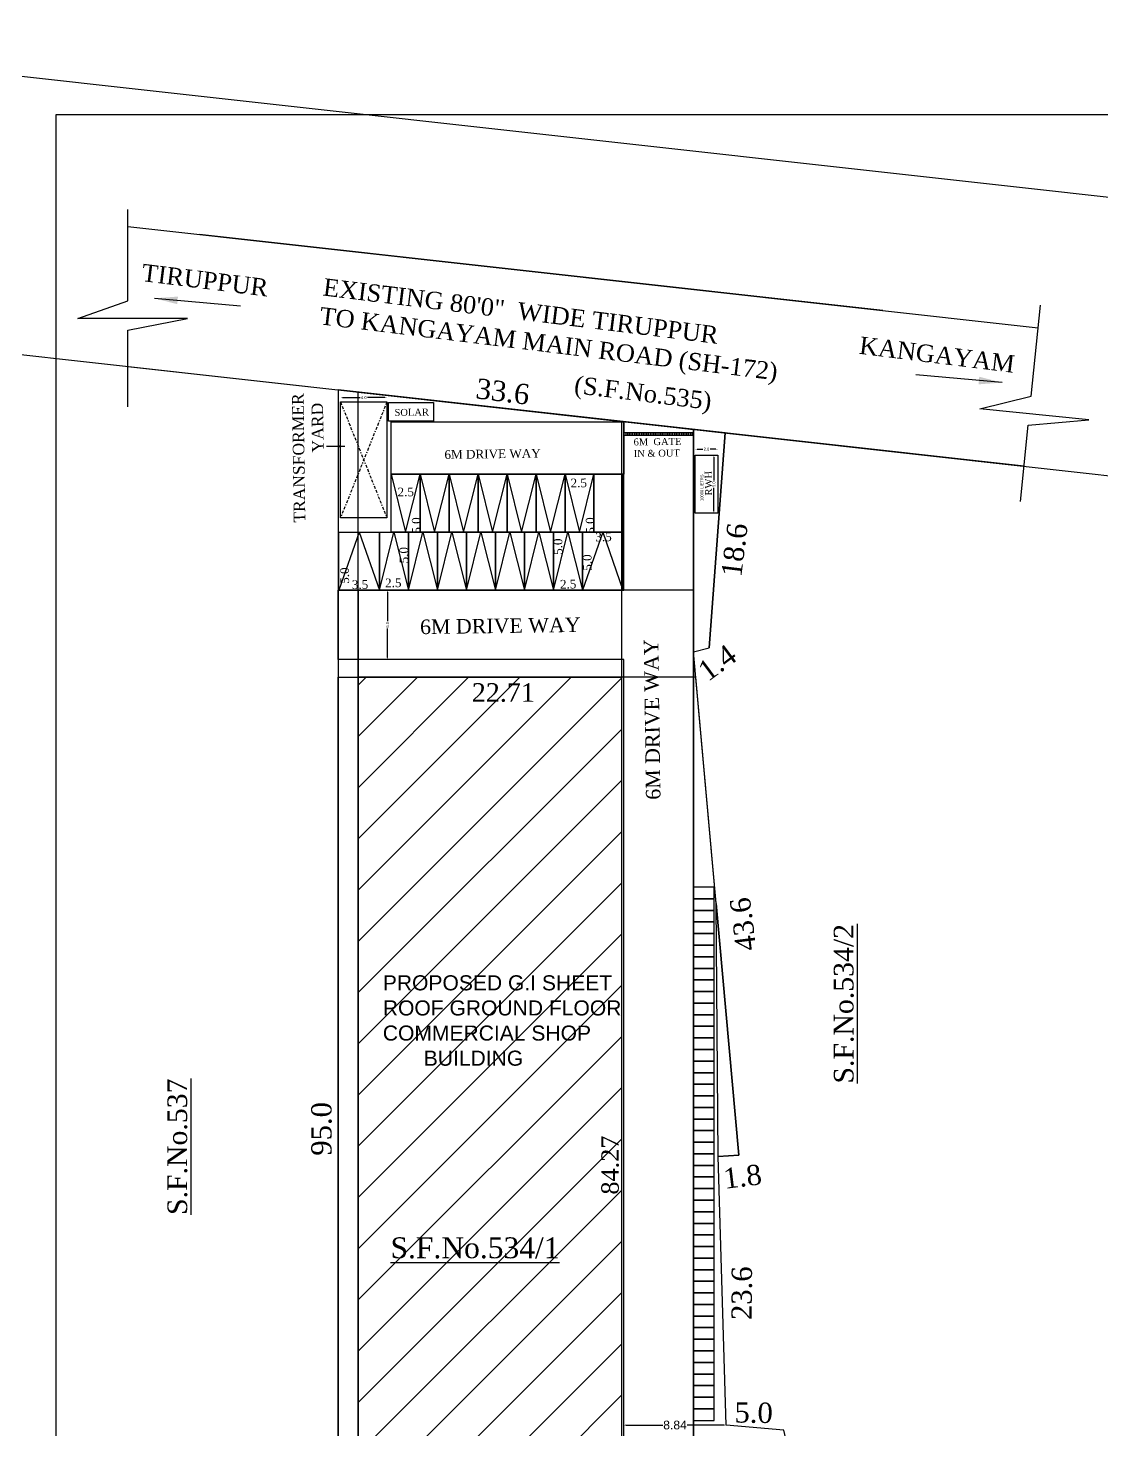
# Model space of a CAD drawing. Header units: metres. Extents: x 29685 to 29940, y 15099 to 15300.
# Drawn here: x 29783.3 to 29875.9, y 15179.5 to 15300.5 of the extents above; entities that cross this region are included whole.
import ezdxf

# ---------------------------------------------------------------- set-up
doc = ezdxf.new("R2010")
doc.units = ezdxf.units.M
doc.header["$MEASUREMENT"] = 0
doc.linetypes.add('BORDER2', pattern=[0.875, 0.25, -0.125, 0.25, -0.125, 0, -0.125])
for name, color, linetype in [('AS_AT_SITE', 6, 'Continuous'), ('BLK_1_COVERED_AREA', 140, 'Continuous'), ('BLK_1_INTERNAL_VEHICULAR_ACCESS', 161, 'Continuous'), ('BLK_1_LVL_0_BLDG_FOOT_PRINT', 1, 'Continuous'), ('BLK_1_LVL_0_FRONT_SETBACK', 2, 'Continuous'), ('BLK_1_LVL_0_SIDE_SETBACK1', 171, 'Continuous'), ('BLK_1_LVL_0_SIDE_SETBACK2', 102, 'Continuous'), ('BLK_1_PLANTATION_GREENSTRIP', 81, 'Continuous'), ('DA_PARKING', 1, 'Continuous'), ('FMB_OR_PLR', 70, 'Continuous'), ('PARKING_SLOT', 30, 'Continuous'), ('PLOT_BOUNDARY', 70, 'Continuous'), ('ROAD_WIDTH', 1, 'Continuous'), ('RWH', 130, 'Continuous'), ('SOLAR_PANEL', 3, 'Continuous'), ('TRANSFORMER_YARD', 7, 'Continuous'), ('TWO_WHEELER_PARKING', 2, 'Continuous')]:
    doc.layers.add(name, color=color, linetype=linetype)
doc.layers.add('SUPER_IMPOSED', color=5, linetype='Continuous', lineweight=20)
doc.styles.add('i', font='romantic.ttf')
doc.styles.add('KJS', font='times.ttf', dxfattribs={"height": 0.25})
doc.styles.get("Standard").update_dxf_attribs({"font": 'arial.ttf', "height": 0.25})
doc.dimstyles.new('Copy of BOU', dxfattribs={"dimscale": 0.096, "dimtxt": 0.25, "dimasz": 5, "dimexe": 3.175, "dimexo": 3.175, "dimgap": 2.54, "dimtad": 0, "dimzin": 4, "dimdsep": 46, "dimtxsty": 'KJS', "dimcen": 3, "dimdle": 12.7, "dimse1": 1, "dimse2": 1, "dimsd1": 1, "dimsd2": 1, "dimazin": 0, "dimtfac": 0.75, "dimtmove": 2, "dimatfit": 3, "dimfxl": 0, "dimfrac": 1, "dimtolj": 1, "dimtzin": 0, "dimarcsym": 0})
doc.dimstyles.get("Standard").update_dxf_attribs({"dimtxt": 0.7, "dimasz": 0.18, "dimexe": 0.18, "dimexo": 0.0625, "dimgap": 0.09, "dimtad": 0, "dimdec": 1, "dimzin": 0, "dimdsep": 46, "dimtxsty": 'Standard', "dimcen": 0.09, "dimse1": 1, "dimse2": 1, "dimadec": 0, "dimazin": 0, "dimtfac": 1, "dimtdec": 1, "dimtofl": 0, "dimtmove": 0, "dimatfit": 3, "dimfxl": 0, "dimtolj": 1, "dimtzin": 0, "dimarcsym": 0})

# ---------------------------------------------------------------- blocks, each defined once
blk = doc.blocks.new('*D14')
at = {"color": 0, "lineweight": -2}
for p, q in [((29814.32, 15251.78), (29814.32, 15249.28)), ((29814.32, 15246.14), (29814.32, 15248.65))]:
    blk.add_line(p, q, dxfattribs=at)
at = {"color": 0}
for points in [[(29814.29, 15251.78), (29814.35, 15251.78), (29814.32, 15251.96)], [(29814.29, 15246.14), (29814.35, 15246.14), (29814.32, 15245.96)]]:
    blk.add_solid(points, dxfattribs=at)
at = {"layer": 'Defpoints', "color": 0}
for p in [(29811.71, 15251.96), (29814.32, 15251.96), (29811.71, 15245.96)]:
    blk.add_point(p, dxfattribs=at)
at = {"color": 0, "insert": (29814.32, 15248.96), "char_height": 0.25, "attachment_point": 5, "rotation": 90}
blk.add_mtext('\\A1;6.0', dxfattribs=at)
blk = doc.blocks.new('*D23')
at = {"color": 0, "lineweight": -2}
for p, q in [((29841.02, 15264.12), (29841.5, 15264.12)), ((29842.62, 15264.12), (29842.14, 15264.12))]:
    blk.add_line(p, q, dxfattribs=at)
at = {"color": 0}
for points in [[(29841.02, 15264.15), (29841.02, 15264.09), (29840.84, 15264.12)], [(29842.62, 15264.15), (29842.62, 15264.09), (29842.8, 15264.12)]]:
    blk.add_solid(points, dxfattribs=at)
at = {"layer": 'Defpoints', "color": 0}
for p in [(29840.84, 15263.61), (29842.8, 15264.12), (29842.8, 15263.61)]:
    blk.add_point(p, dxfattribs=at)
at = {"color": 0, "insert": (29841.82, 15264.12), "char_height": 0.25, "attachment_point": 5}
blk.add_mtext('\\A1;2.0', dxfattribs=at)
blk = doc.blocks.new('*D24')
at = {"layer": 'Defpoints', "color": 0}
for p in [(29842.46, 15263.61), (29842.8, 15263.61), (29842.8, 15258.58)]:
    blk.add_point(p, dxfattribs=at)
at = {"layer": 'RWH', "color": 0, "lineweight": -2}
for p, q in [((29842.46, 15263.43), (29842.46, 15261.42)), ((29842.46, 15258.76), (29842.46, 15260.78))]:
    blk.add_line(p, q, dxfattribs=at)
at = {"layer": 'RWH', "color": 0}
for points in [[(29842.43, 15263.43), (29842.49, 15263.43), (29842.46, 15263.61)], [(29842.43, 15258.76), (29842.49, 15258.76), (29842.46, 15258.58)]]:
    blk.add_solid(points, dxfattribs=at)
at = {"layer": 'RWH', "color": 0, "insert": (29842.46, 15261.1), "char_height": 0.25, "attachment_point": 5, "rotation": 90}
blk.add_mtext('\\A1;5.0', dxfattribs=at)
blk = doc.blocks.new('*D15')
at = {"color": 0, "lineweight": -2}
for p, q in [((29834.87, 15179.92), (29838.05, 15179.92)), ((29843.34, 15179.92), (29840.17, 15179.92))]:
    blk.add_line(p, q, dxfattribs=at)
at = {"color": 0}
for points in [[(29834.87, 15179.95), (29834.87, 15179.89), (29834.69, 15179.92)], [(29843.34, 15179.95), (29843.34, 15179.89), (29843.52, 15179.92)]]:
    blk.add_solid(points, dxfattribs=at)
at = {"layer": 'Defpoints', "color": 0}
for p in [(29834.69, 15179.92), (29834.69, 15179.91), (29843.52, 15179.91)]:
    blk.add_point(p, dxfattribs=at)
at = {"color": 0, "insert": (29839.11, 15179.92), "char_height": 0.25, "attachment_point": 5}
blk.add_mtext('\\A1;{\\H3x;8.84}', dxfattribs=at)
blk = doc.blocks.new('*D13')
at = {"layer": 'Defpoints', "color": 0}
for p in [(29833.52, 15244.48), (29834, 15244.48), (29834, 15160.21)]:
    blk.add_point(p, dxfattribs=at)
at = {"color": 0, "insert": (29833.52, 15202.35), "char_height": 0.25, "attachment_point": 5, "rotation": 90, "style": 'KJS'}
blk.add_mtext('\\A1;{\\H6x;84.27}', dxfattribs=at)
blk = doc.blocks.new('*D30')
at = {"layer": 'Defpoints', "color": 0}
for p in [(29811.78, 15244.44), (29834.49, 15244.44), (29834.49, 15244.12)]:
    blk.add_point(p, dxfattribs=at)
at = {"color": 0, "insert": (29824.3, 15243.11), "char_height": 0.25, "attachment_point": 5, "style": 'KJS'}
blk.add_mtext('\\A1;{\\H6.4x;22.71}', dxfattribs=at)
blk = doc.blocks.new('*D49')
at = {"layer": 'Defpoints', "color": 0}
for p in [(29840.84, 15263.61), (29842.8, 15264.12), (29842.8, 15263.61)]:
    blk.add_point(p, dxfattribs=at)
at = {"layer": 'RWH', "color": 0, "lineweight": -2}
for p, q in [((29841.02, 15264.12), (29841.5, 15264.12)), ((29842.62, 15264.12), (29842.14, 15264.12))]:
    blk.add_line(p, q, dxfattribs=at)
at = {"layer": 'RWH', "color": 0}
for points in [[(29841.02, 15264.15), (29841.02, 15264.09), (29840.84, 15264.12)], [(29842.62, 15264.15), (29842.62, 15264.09), (29842.8, 15264.12)]]:
    blk.add_solid(points, dxfattribs=at)
at = {"layer": 'RWH', "color": 0, "insert": (29841.82, 15264.12), "char_height": 0.25, "attachment_point": 5}
blk.add_mtext('\\A1;2.0', dxfattribs=at)
blk = doc.blocks.new('*D50')
at = {"layer": 'Defpoints', "color": 0}
for p in [(29810.26, 15268.19), (29814.26, 15268.57), (29814.26, 15268.19)]:
    blk.add_point(p, dxfattribs=at)
at = {"layer": 'TRANSFORMER_YARD', "color": 0, "lineweight": -2}
for p, q in [((29810.44, 15268.57), (29811.94, 15268.57)), ((29814.08, 15268.57), (29812.58, 15268.57))]:
    blk.add_line(p, q, dxfattribs=at)
at = {"layer": 'TRANSFORMER_YARD', "color": 0}
for points in [[(29810.44, 15268.6), (29810.44, 15268.54), (29810.26, 15268.57)], [(29814.08, 15268.6), (29814.08, 15268.54), (29814.26, 15268.57)]]:
    blk.add_solid(points, dxfattribs=at)
at = {"layer": 'TRANSFORMER_YARD', "color": 0, "insert": (29812.26, 15268.57), "char_height": 0.25, "attachment_point": 5}
blk.add_mtext('\\A1;4.0', dxfattribs=at)

msp = doc.modelspace()

# ---------------------------------------------------------------- hatches: boundary and pattern name
h = msp.add_hatch()
h.set_pattern_fill('ANSI31', color=256, scale=25)
h.set_pattern_definition([(45, (-705.1334, 389.255), (-2.2097087, 2.2097087), [])])
h.paths.add_polyline_path([(29834.486, 15244.44), (29811.776, 15244.44), (29811.776, 15160.17), (29834.486, 15160.17)])
h.paths.add_polyline_path([(29820.184, 15241.825), (29826.123, 15241.825), (29826.123, 15244.812), (29820.184, 15244.812)], flags=9)
h.paths.add_polyline_path([(29834.799, 15199.774), (29834.799, 15204.882), (29832.221, 15204.882), (29832.221, 15199.774)], flags=9)
h.paths.add_polyline_path([(29814.003, 15193.593), (29829.18, 15193.593), (29829.18, 15197.473), (29814.003, 15197.473)], flags=24)
h.paths.add_polyline_path([(29813.437, 15210.124), (29834.67, 15210.124), (29834.67, 15219.371), (29813.437, 15219.371)], flags=9)

# ---------------------------------------------------------------- linework, layer by layer
for p, q in [((29791.909, 15276.908), (29791.909, 15284.783)), ((29791.909, 15283.328), (29870.424, 15274.589)), ((29791.909, 15276.908), (29791.909, 15282.64)), ((29787.611, 15275.38), (29791.909, 15276.908)), ((29869.827, 15268.697), (29870.621, 15276.532)), ((29797.05, 15275.38), (29787.611, 15275.38)), ((29791.909, 15274.376), (29797.05, 15275.38)), ((29791.909, 15267.767), (29791.909, 15274.376)), ((29791.909, 15270.566), (29791.909, 15274.376)), ((29810.054, 15269.235), (29810.054, 15174.235)), ((29869.214, 15262.65), (29810.054, 15269.235)), ((29865.397, 15267.61), (29869.827, 15268.697)), ((29874.788, 15266.659), (29865.397, 15267.61)), ((29834.695, 15264.992), (29834.695, 15266.492)), ((29840.695, 15249.488), (29840.695, 15265.824)), ((29868.906, 15259.602), (29869.572, 15266.178)), ((29869.572, 15266.178), (29874.788, 15266.659)), ((29840.695, 15265.515), (29834.695, 15265.515)), ((29840.695, 15265.285), (29834.695, 15265.285)), ((29834.854, 15265.515), (29834.854, 15265.285)), ((29835.004, 15265.515), (29835.004, 15265.285)), ((29835.154, 15265.515), (29835.154, 15265.285)), ((29835.304, 15265.515), (29835.304, 15265.285)), ((29835.454, 15265.515), (29835.454, 15265.285)), ((29835.604, 15265.515), (29835.604, 15265.285)), ((29835.754, 15265.515), (29835.754, 15265.285)), ((29835.904, 15265.515), (29835.904, 15265.285)), ((29836.054, 15265.515), (29836.054, 15265.285)), ((29836.204, 15265.515), (29836.204, 15265.285)), ((29836.354, 15265.515), (29836.354, 15265.285)), ((29836.504, 15265.515), (29836.504, 15265.285)), ((29836.654, 15265.515), (29836.654, 15265.285)), ((29836.804, 15265.515), (29836.804, 15265.285)), ((29836.954, 15265.515), (29836.954, 15265.285)), ((29837.104, 15265.515), (29837.104, 15265.285)), ((29837.254, 15265.515), (29837.254, 15265.285)), ((29837.404, 15265.515), (29837.404, 15265.285)), ((29837.554, 15265.515), (29837.554, 15265.285)), ((29837.704, 15265.515), (29837.704, 15265.285)), ((29837.854, 15265.515), (29837.854, 15265.285)), ((29838.004, 15265.515), (29838.004, 15265.285)), ((29838.154, 15265.515), (29838.154, 15265.285)), ((29838.304, 15265.515), (29838.304, 15265.285)), ((29838.454, 15265.515), (29838.454, 15265.285)), ((29838.604, 15265.515), (29838.604, 15265.285)), ((29838.754, 15265.515), (29838.754, 15265.285)), ((29838.904, 15265.515), (29838.904, 15265.285)), ((29839.054, 15265.515), (29839.054, 15265.285)), ((29839.204, 15265.515), (29839.204, 15265.285)), ((29839.354, 15265.515), (29839.354, 15265.285)), ((29839.504, 15265.515), (29839.504, 15265.285)), ((29839.654, 15265.515), (29839.654, 15265.285)), ((29839.804, 15265.515), (29839.804, 15265.285)), ((29839.954, 15265.515), (29839.954, 15265.285)), ((29840.104, 15265.515), (29840.104, 15265.285)), ((29840.254, 15265.515), (29840.254, 15265.285)), ((29840.404, 15265.515), (29840.404, 15265.285)), ((29840.554, 15265.515), (29840.554, 15265.285)), ((29842.056, 15246.97), (29843.448, 15265.518)), ((29814.619, 15261.963), (29815.869, 15256.963)), ((29815.869, 15256.963), (29817.119, 15261.963)), ((29817.119, 15261.963), (29818.369, 15256.963)), ((29818.369, 15256.963), (29819.619, 15261.963)), ((29819.619, 15261.963), (29820.869, 15256.963)), ((29820.869, 15256.963), (29822.119, 15261.963)), ((29822.119, 15261.963), (29823.369, 15256.963)), ((29823.369, 15256.963), (29824.619, 15261.963)), ((29824.619, 15261.963), (29825.869, 15256.963)), ((29825.869, 15256.963), (29827.119, 15261.963)), ((29827.119, 15261.963), (29828.369, 15256.963)), ((29828.369, 15256.963), (29829.619, 15261.963)), ((29829.619, 15261.963), (29830.869, 15256.963)), ((29830.869, 15256.963), (29832.119, 15261.963)), ((29811.869, 15256.963), (29810.119, 15251.963)), ((29811.869, 15256.963), (29813.619, 15251.963)), ((29813.619, 15251.963), (29814.869, 15256.963)), ((29814.869, 15256.963), (29816.119, 15251.963)), ((29816.119, 15251.963), (29817.369, 15256.963)), ((29817.369, 15256.963), (29818.619, 15251.963)), ((29818.619, 15251.963), (29819.869, 15256.963)), ((29819.869, 15256.963), (29821.119, 15251.963)), ((29821.119, 15251.963), (29822.369, 15256.963)), ((29822.369, 15256.963), (29823.619, 15251.963)), ((29823.619, 15251.963), (29824.869, 15256.963)), ((29824.869, 15256.963), (29826.119, 15251.963)), ((29826.119, 15251.963), (29827.369, 15256.963)), ((29827.369, 15256.963), (29828.619, 15251.963)), ((29828.619, 15251.963), (29829.869, 15256.963)), ((29829.869, 15256.963), (29831.119, 15251.963)), ((29832.869, 15256.963), (29831.119, 15251.963)), ((29832.869, 15256.963), (29834.619, 15251.963)), ((29811.776, 15244.44), (29811.776, 15251.963)), ((29840.695, 15160.17), (29840.695, 15249.488))]:
    msp.add_line(p, q)
at = {"linetype": 'BORDER2'}
for p, q in [((29814.259, 15268.188), (29810.259, 15258.188)), ((29810.259, 15268.188), (29814.259, 15258.188))]:
    msp.add_line(p, q, dxfattribs=at)
for points in [[(29785.738, 15098.653), (29785.738, 15292.985), (29940.056, 15292.985), (29940.056, 15098.653)], [(29840.695, 15246.642), (29842.056, 15246.97), (29843.448, 15265.518), (29810.054, 15269.235), (29810.054, 15174.235), (29808.073, 15173.964), (29808.004, 15149.364), (29822.644, 15154.14), (29826.595, 15148.361), (29828.024, 15145.723), (29854.649, 15152.992), (29848.504, 15179.489), (29843.522, 15179.908), (29842.826, 15203.097), (29844.622, 15203.219)], [(29840.695, 15246.642), (29842.056, 15246.97), (29843.448, 15265.518), (29810.054, 15269.235), (29810.054, 15174.235), (29808.073, 15173.964), (29808.004, 15149.364), (29822.644, 15154.14), (29826.595, 15148.361), (29828.024, 15145.723), (29854.649, 15152.992), (29848.504, 15179.489), (29843.522, 15179.908), (29842.826, 15203.097), (29844.622, 15203.219)], [(29840.695, 15246.642), (29842.056, 15246.97), (29843.448, 15265.518), (29810.054, 15269.235), (29810.054, 15174.235), (29808.073, 15173.964), (29808.004, 15149.364), (29822.644, 15154.14), (29826.595, 15148.361), (29828.024, 15145.723), (29854.649, 15152.992), (29848.504, 15179.489), (29843.522, 15179.908), (29842.826, 15203.097), (29844.622, 15203.219)], [(29840.695, 15246.642), (29842.056, 15246.97), (29843.448, 15265.518), (29810.054, 15269.235), (29810.054, 15174.235), (29808.073, 15173.964), (29808.004, 15149.364), (29822.644, 15154.14), (29826.595, 15148.361), (29828.024, 15145.723), (29854.649, 15152.992), (29848.504, 15179.489), (29843.522, 15179.908), (29842.826, 15203.097), (29844.622, 15203.219)], [(29840.695, 15246.642), (29842.056, 15246.97), (29843.448, 15265.518), (29810.054, 15269.235), (29810.054, 15174.235), (29808.073, 15173.964), (29808.004, 15149.364), (29822.644, 15154.14), (29826.595, 15148.361), (29828.024, 15145.723), (29854.649, 15152.992), (29848.504, 15179.489), (29843.522, 15179.908), (29842.826, 15203.097), (29844.622, 15203.219)], [(29808.208, 15160.17), (29834.695, 15160.17), (29834.695, 15245.964), (29810.054, 15245.964), (29810.054, 15251.963), (29834.695, 15251.963), (29834.695, 15266.492), (29840.695, 15265.824), (29840.695, 15160.17), (29852.984, 15160.17), (29854.404, 15154.051), (29808.192, 15154.181)], [(29814.619, 15266.463), (29834.695, 15266.463), (29834.695, 15261.963), (29814.619, 15261.963)], [(29840.837, 15263.614), (29842.799, 15263.614), (29842.799, 15258.584), (29840.837, 15258.584)], [(29831.119, 15251.963), (29828.619, 15251.963), (29828.619, 15256.963), (29831.119, 15256.963)]]:
    msp.add_lwpolyline(points, close=True)
for points in [[(29857.04, 15276.079), (29798.091, 15282.64)], [(29791.909, 15271.254), (29843.448, 15265.518)], [(29869.214, 15262.65), (29810.054, 15269.235)], [(29810.054, 15269.235), (29810.054, 15174.235)], [(29843.448, 15265.518), (29842.056, 15246.97)], [(29813.209, 15251.963), (29810.054, 15251.963)], [(29813.209, 15251.963), (29834.619, 15251.963)], [(29843.522, 15179.908), (29842.826, 15203.097), (29844.622, 15203.219), (29840.695, 15246.642), (29842.056, 15246.97)], [(29844.622, 15203.219), (29842.826, 15203.097), (29842.658, 15224.931), (29844.622, 15203.219)], [(29854.649, 15152.992), (29848.504, 15179.489), (29843.522, 15179.908)]]:
    msp.add_lwpolyline(points)
at = {"layer": 'AS_AT_SITE'}
msp.add_lwpolyline([(29840.695, 15246.642), (29842.056, 15246.97), (29843.448, 15265.518), (29810.054, 15269.235), (29810.054, 15174.235), (29808.073, 15173.964), (29808.004, 15149.364), (29822.644, 15154.14), (29826.595, 15148.361), (29828.024, 15145.723), (29854.649, 15152.992), (29848.504, 15179.489), (29843.522, 15179.908), (29842.826, 15203.097), (29844.622, 15203.219)], close=True, dxfattribs=at)
at = {"layer": 'BLK_1_COVERED_AREA'}
msp.add_lwpolyline([(29811.776, 15244.44), (29834.486, 15244.44), (29834.486, 15160.17), (29811.776, 15160.17)], close=True, dxfattribs=at)
at = {"layer": 'BLK_1_INTERNAL_VEHICULAR_ACCESS'}
msp.add_lwpolyline([(29811.776, 15154.171), (29840.695, 15154.09), (29840.695, 15251.963), (29811.776, 15251.963), (29811.776, 15244.44), (29834.486, 15244.44), (29834.486, 15160.17), (29811.776, 15160.17)], close=True, dxfattribs=at)
at = {"layer": 'BLK_1_LVL_0_BLDG_FOOT_PRINT'}
msp.add_lwpolyline([(29811.776, 15244.44), (29834.486, 15244.44), (29834.486, 15160.17), (29811.776, 15160.17)], close=True, dxfattribs=at)
at = {"layer": 'BLK_1_LVL_0_FRONT_SETBACK'}
msp.add_lwpolyline([(29811.776, 15244.44), (29811.776, 15269.043), (29834.486, 15266.515), (29834.486, 15244.44)], close=True, dxfattribs=at)
at = {"layer": 'BLK_1_LVL_0_SIDE_SETBACK1'}
msp.add_lwpolyline([(29834.486, 15160.17), (29852.984, 15160.17), (29848.504, 15179.489), (29843.522, 15179.908), (29842.826, 15203.097), (29844.622, 15203.219), (29840.894, 15244.44), (29834.486, 15244.44)], close=True, dxfattribs=at)
at = {"layer": 'BLK_1_LVL_0_SIDE_SETBACK2'}
msp.add_lwpolyline([(29810.054, 15244.44), (29811.776, 15244.44), (29811.776, 15160.17), (29808.034, 15160.17), (29808.073, 15173.964), (29810.054, 15174.235)], close=True, dxfattribs=at)
at = {"layer": 'BLK_1_PLANTATION_GREENSTRIP'}
msp.add_lwpolyline([(29844.622, 15203.219), (29842.826, 15203.097), (29842.658, 15224.931), (29844.622, 15203.219)], dxfattribs=at)
at = {"layer": 'DA_PARKING'}
for points in [[(29813.619, 15251.963), (29810.119, 15251.963), (29810.119, 15256.963), (29813.619, 15256.963)], [(29834.619, 15251.963), (29831.119, 15251.963), (29831.119, 15256.963), (29834.619, 15256.963)]]:
    msp.add_lwpolyline(points, close=True, dxfattribs=at)
at = {"layer": 'FMB_OR_PLR'}
msp.add_lwpolyline([(29840.695, 15246.642), (29842.056, 15246.97), (29843.448, 15265.518), (29810.054, 15269.235), (29810.054, 15174.235), (29808.073, 15173.964), (29808.004, 15149.364), (29822.644, 15154.14), (29826.595, 15148.361), (29828.024, 15145.723), (29854.649, 15152.992), (29848.504, 15179.489), (29843.522, 15179.908), (29842.826, 15203.097), (29844.622, 15203.219)], close=True, dxfattribs=at)
at = {"layer": 'PARKING_SLOT'}
for points in [[(29817.119, 15256.963), (29814.619, 15256.963), (29814.619, 15261.963), (29817.119, 15261.963)], [(29819.619, 15256.963), (29817.119, 15256.963), (29817.119, 15261.963), (29819.619, 15261.963)], [(29822.119, 15256.963), (29819.619, 15256.963), (29819.619, 15261.963), (29822.119, 15261.963)], [(29824.619, 15256.963), (29822.119, 15256.963), (29822.119, 15261.963), (29824.619, 15261.963)], [(29827.119, 15256.963), (29824.619, 15256.963), (29824.619, 15261.963), (29827.119, 15261.963)], [(29829.619, 15256.963), (29827.119, 15256.963), (29827.119, 15261.963), (29829.619, 15261.963)], [(29832.119, 15256.963), (29829.619, 15256.963), (29829.619, 15261.963), (29832.119, 15261.963)], [(29834.619, 15256.963), (29832.119, 15256.963), (29832.119, 15261.963), (29834.619, 15261.963)], [(29816.119, 15251.963), (29813.619, 15251.963), (29813.619, 15256.963), (29816.119, 15256.963)], [(29818.619, 15251.963), (29816.119, 15251.963), (29816.119, 15256.963), (29818.619, 15256.963)], [(29821.119, 15251.963), (29818.619, 15251.963), (29818.619, 15256.963), (29821.119, 15256.963)], [(29823.619, 15251.963), (29821.119, 15251.963), (29821.119, 15256.963), (29823.619, 15256.963)], [(29826.119, 15251.963), (29823.619, 15251.963), (29823.619, 15256.963), (29826.119, 15256.963)], [(29828.619, 15251.963), (29826.119, 15251.963), (29826.119, 15256.963), (29828.619, 15256.963)]]:
    msp.add_lwpolyline(points, close=True, dxfattribs=at)
at = {"layer": 'PLOT_BOUNDARY'}
msp.add_lwpolyline([(29840.695, 15246.642), (29842.056, 15246.97), (29843.448, 15265.518), (29810.054, 15269.235), (29810.054, 15174.235), (29808.073, 15173.964), (29808.004, 15149.364), (29822.644, 15154.14), (29826.595, 15148.361), (29828.024, 15145.723), (29854.649, 15152.992), (29848.504, 15179.489), (29843.522, 15179.908), (29842.826, 15203.097), (29844.622, 15203.219)], close=True, dxfattribs=at)
at = {"layer": 'ROAD_WIDTH'}
msp.add_lwpolyline([(29745.212, 15300.452), (29745.212, 15276.452), (29915.61, 15257.486), (29915.61, 15281.486)], close=True, dxfattribs=at)
at = {"layer": 'RWH'}
msp.add_lwpolyline([(29840.837, 15263.614), (29842.799, 15263.614), (29842.799, 15258.584), (29840.837, 15258.584)], close=True, dxfattribs=at)
at = {"layer": 'SOLAR_PANEL'}
msp.add_lwpolyline([(29814.398, 15268.157), (29818.273, 15268.157), (29818.273, 15266.531), (29814.398, 15266.531)], close=True, dxfattribs=at)
at = {"layer": 'SUPER_IMPOSED'}
msp.add_lwpolyline([(29840.695, 15246.642), (29842.056, 15246.97), (29843.448, 15265.518), (29810.054, 15269.235), (29810.054, 15174.235), (29808.073, 15173.964), (29808.004, 15149.364), (29822.644, 15154.14), (29826.595, 15148.361), (29828.024, 15145.723), (29854.649, 15152.992), (29848.504, 15179.489), (29843.522, 15179.908), (29842.826, 15203.097), (29844.622, 15203.219)], close=True, dxfattribs=at)
at = {"layer": 'TRANSFORMER_YARD'}
msp.add_lwpolyline([(29810.259, 15258.188), (29810.259, 15268.188), (29814.259, 15268.188), (29814.259, 15258.188)], close=True, dxfattribs=at)
at = {"layer": 'TWO_WHEELER_PARKING'}
for points in [[(29840.695, 15225.323), (29842.495, 15225.323), (29842.495, 15226.323), (29840.695, 15226.323)], [(29840.695, 15224.323), (29842.495, 15224.323), (29842.495, 15225.323), (29840.695, 15225.323)], [(29840.695, 15223.323), (29842.495, 15223.323), (29842.495, 15224.323), (29840.695, 15224.323)], [(29840.695, 15222.323), (29842.495, 15222.323), (29842.495, 15223.323), (29840.695, 15223.323)], [(29840.695, 15221.323), (29842.495, 15221.323), (29842.495, 15222.323), (29840.695, 15222.323)], [(29840.695, 15220.323), (29842.495, 15220.323), (29842.495, 15221.323), (29840.695, 15221.323)], [(29840.695, 15219.323), (29842.495, 15219.323), (29842.495, 15220.323), (29840.695, 15220.323)], [(29840.695, 15218.323), (29842.495, 15218.323), (29842.495, 15219.323), (29840.695, 15219.323)], [(29840.695, 15217.323), (29842.495, 15217.323), (29842.495, 15218.323), (29840.695, 15218.323)], [(29840.695, 15216.323), (29842.495, 15216.323), (29842.495, 15217.323), (29840.695, 15217.323)], [(29840.695, 15215.323), (29842.495, 15215.323), (29842.495, 15216.323), (29840.695, 15216.323)], [(29840.695, 15214.323), (29842.495, 15214.323), (29842.495, 15215.323), (29840.695, 15215.323)], [(29840.695, 15213.323), (29842.495, 15213.323), (29842.495, 15214.323), (29840.695, 15214.323)], [(29840.695, 15212.323), (29842.495, 15212.323), (29842.495, 15213.323), (29840.695, 15213.323)], [(29840.695, 15211.323), (29842.495, 15211.323), (29842.495, 15212.323), (29840.695, 15212.323)], [(29840.695, 15210.323), (29842.495, 15210.323), (29842.495, 15211.323), (29840.695, 15211.323)], [(29840.695, 15209.323), (29842.495, 15209.323), (29842.495, 15210.323), (29840.695, 15210.323)], [(29840.695, 15208.323), (29842.495, 15208.323), (29842.495, 15209.323), (29840.695, 15209.323)], [(29840.695, 15207.323), (29842.495, 15207.323), (29842.495, 15208.323), (29840.695, 15208.323)], [(29840.695, 15206.323), (29842.495, 15206.323), (29842.495, 15207.323), (29840.695, 15207.323)], [(29840.695, 15205.323), (29842.495, 15205.323), (29842.495, 15206.323), (29840.695, 15206.323)], [(29840.695, 15204.323), (29842.495, 15204.323), (29842.495, 15205.323), (29840.695, 15205.323)], [(29840.695, 15203.323), (29842.495, 15203.323), (29842.495, 15204.323), (29840.695, 15204.323)], [(29840.695, 15202.323), (29842.495, 15202.323), (29842.495, 15203.323), (29840.695, 15203.323)], [(29840.695, 15201.323), (29842.495, 15201.323), (29842.495, 15202.323), (29840.695, 15202.323)], [(29840.695, 15200.323), (29842.495, 15200.323), (29842.495, 15201.323), (29840.695, 15201.323)], [(29840.695, 15199.323), (29842.495, 15199.323), (29842.495, 15200.323), (29840.695, 15200.323)], [(29840.695, 15198.323), (29842.495, 15198.323), (29842.495, 15199.323), (29840.695, 15199.323)], [(29840.695, 15197.323), (29842.495, 15197.323), (29842.495, 15198.323), (29840.695, 15198.323)], [(29840.695, 15196.323), (29842.495, 15196.323), (29842.495, 15197.323), (29840.695, 15197.323)], [(29840.695, 15195.323), (29842.495, 15195.323), (29842.495, 15196.323), (29840.695, 15196.323)], [(29840.695, 15194.323), (29842.495, 15194.323), (29842.495, 15195.323), (29840.695, 15195.323)], [(29840.695, 15193.323), (29842.495, 15193.323), (29842.495, 15194.323), (29840.695, 15194.323)], [(29840.695, 15192.323), (29842.495, 15192.323), (29842.495, 15193.323), (29840.695, 15193.323)], [(29840.695, 15191.323), (29842.495, 15191.323), (29842.495, 15192.323), (29840.695, 15192.323)], [(29840.695, 15190.323), (29842.495, 15190.323), (29842.495, 15191.323), (29840.695, 15191.323)], [(29840.695, 15189.323), (29842.495, 15189.323), (29842.495, 15190.323), (29840.695, 15190.323)], [(29840.695, 15188.323), (29842.495, 15188.323), (29842.495, 15189.323), (29840.695, 15189.323)], [(29840.695, 15187.323), (29842.495, 15187.323), (29842.495, 15188.323), (29840.695, 15188.323)], [(29840.695, 15186.323), (29842.495, 15186.323), (29842.495, 15187.323), (29840.695, 15187.323)], [(29840.695, 15185.323), (29842.495, 15185.323), (29842.495, 15186.323), (29840.695, 15186.323)], [(29840.695, 15184.323), (29842.495, 15184.323), (29842.495, 15185.323), (29840.695, 15185.323)], [(29840.695, 15183.323), (29842.495, 15183.323), (29842.495, 15184.323), (29840.695, 15184.323)], [(29840.695, 15182.323), (29842.495, 15182.323), (29842.495, 15183.323), (29840.695, 15183.323)], [(29840.695, 15181.323), (29842.495, 15181.323), (29842.495, 15182.323), (29840.695, 15182.323)], [(29840.695, 15180.323), (29842.495, 15180.323), (29842.495, 15181.323), (29840.695, 15181.323)]]:
    msp.add_lwpolyline(points, close=True, dxfattribs=at)

# ---------------------------------------------------------------- texts
at = {"attachment_point": 7, "style": 'i'}
for s, insert, char_height, rotation in [('\\A1;TIRUPPUR  ', (29793.04, 15278.607), 1.5, 352.94743), ('\\A1;EXISTING 80\'0"  WIDE TIRUPPUR \\PTO KANGAYAM MAIN ROAD (SH-172) ', (29808.325, 15274.416), 1.5, 353), ('\\A1;KANGAYAM  ', (29854.933, 15272.333), 1.5, 352.94743), ('33.6', (29821.843, 15268.477), 1.75, 352.94743), ('(S.F.No.535)', (29830.293, 15268.477), 1.5, 353), ('TRANSFORMER\\P                YARD', (29808.893, 15257.805), 1, 90.80062), ('SOLAR', (29814.916, 15266.972), 0.6, 0.80062), ('6M  GATE \\PIN & OUT', (29835.553, 15263.429), 0.6, 0.80062), ('6M DRIVE WAY', (29819.226, 15263.257), 0.75, 0.80062), ('RWH', (29842.315, 15260.125), 0.6, 90.80062), ('2.5', (29830.105, 15260.804), 0.75, 0.80062), ('2.5', (29815.18, 15260.026), 0.75, 0.80062), ('5.0', (29817.193, 15256.828), 0.75, 90.80062), ('5.0', (29832.193, 15256.828), 0.75, 90.80062), ('18.6', (29844.854, 15253.013), 1.75, 82.94743), ('5.0', (29829.415, 15255.001), 0.75, 90.80062), ('3.5', (29832.239, 15256.151), 0.75, 0.80062), ('5.0', (29816.118, 15254.266), 0.75, 90.80062), ('5.0', (29831.939, 15253.631), 0.75, 90.80062), ('5.0', (29811.014, 15252.506), 0.75, 90.80062), ('3.5', (29811.239, 15252.036), 0.75, 0.80062), ('2.5', (29814.105, 15252.184), 0.75, 0.80062), ('2.5', (29829.189, 15252.07), 0.75, 0.80062), ('6M DRIVE WAY', (29817.125, 15248.129), 1.25, 0.80062), ('6M DRIVE WAY', (29837.885, 15233.879), 1.25, 90.80062), ('1.4', (29841.959, 15243.977), 1.75, 36.62545), ('43.6', (29846.16, 15220.94), 1.75, 97.09266), ('{\\LS.F.No.534/2}', (29854.543, 15209.385), 1.7, 90.03365), ('{\\LS.F.No.537}', (29797.065, 15198.046), 1.7, 90.03365), ('95.0', (29809.518, 15203.161), 1.75, 90), ('1.8', (29843.399, 15200.262), 1.75, 7.09266), ('23.6', (29845.759, 15188.978), 1.75, 89.68339), ('5.0', (29844.226, 15180.106), 1.75, 359.11197)]:
    msp.add_mtext(s, dxfattribs=dict(at, insert=insert, char_height=char_height, rotation=rotation))
at = {"insert": (29841.301, 15259.64), "char_height": 0.25, "width": 33.44636, "attachment_point": 1, "rotation": 90}
msp.add_mtext('10000 LIETRS', dxfattribs=at)
at = {"insert": (29813.905, 15218.725), "char_height": 1.3, "width": 20.73977, "attachment_point": 1}
msp.add_mtext('PROPOSED G.I SHEET \\PROOF GROUND FLOOR \\PCOMMERCIAL SHOP\\P       BUILDING', dxfattribs=at)
at = {"insert": (29814.567, 15194.277), "char_height": 1.8, "attachment_point": 7, "style": 'i'}
msp.add_mtext('{\\LS.F.No.534/1}', dxfattribs=at)
at = {"layer": 'RWH', "insert": (29841.301, 15259.64), "char_height": 0.25, "attachment_point": 1, "rotation": 90}
msp.add_mtext_dynamic_manual_height_columns('10000 LIETRS', width=33.44636, gutter_width=25, heights=[0], dxfattribs=at)

# ---------------------------------------------------------------- dimensions: what is measured, and where the dimension line sits
dim = msp.add_aligned_dim(p1=(29840.837, 15263.614), p2=(29842.799, 15263.614), distance=0.501, dimstyle='Standard', override={"dimfxl": 0.18})
dim.commit()
dim.dimension.update_dxf_attribs({"geometry": '*D23', "text_midpoint": (29841.818, 15264.115)})
dim = msp.add_aligned_dim(p1=(29811.709, 15245.964), p2=(29811.709, 15251.963), distance=-2.611, dimstyle='Standard')
dim.commit()
dim.dimension.update_dxf_attribs({"geometry": '*D14', "text_midpoint": (29814.321, 15248.964)})
dim = msp.add_linear_dim(base=(29834.486, 15244.121), p1=(29811.776, 15244.44), p2=(29834.486, 15244.44), angle=0, text='{\\H6.4x;<>}', dimstyle='Copy of BOU', override={"dimtxt": 5})
dim.commit()
dim.dimension.update_dxf_attribs({"geometry": '*D30', "text_midpoint": (29824.297, 15243.106), "dimtype": 161})
dim = msp.add_linear_dim(base=(29833.522, 15244.481), p1=(29834.001, 15160.211), p2=(29834.001, 15244.481), angle=90, text='{\\H6x;<>}', dimstyle='Copy of BOU', override={"dimtxt": 5})
dim.commit()
dim.dimension.update_dxf_attribs({"geometry": '*D13', "text_midpoint": (29833.522, 15202.346)})
dim = msp.add_aligned_dim(p1=(29843.522, 15179.908), p2=(29834.695, 15179.908), distance=-0.013, text='{\\H3x;8.84}', dimstyle='Standard', override={"dimtxt": 0.25, "dimdec": 2, "dimtdec": 2, "dimfxl": 0.5, "dimarcsym": 1})
dim.commit()
dim.dimension.update_dxf_attribs({"geometry": '*D15', "text_midpoint": (29839.108, 15179.92)})
at = {"layer": 'RWH'}
dim = msp.add_aligned_dim(p1=(29840.837, 15263.614), p2=(29842.799, 15263.614), distance=0.501, dimstyle='Standard', override={"dimfxl": 0.18}, dxfattribs=at)
dim.commit()
dim.dimension.update_dxf_attribs({"geometry": '*D49', "text_midpoint": (29841.818, 15264.115)})
dim = msp.add_linear_dim(base=(29842.459, 15263.614), p1=(29842.799, 15258.584), p2=(29842.799, 15263.614), angle=90, dimstyle='Standard', override={"dimfxl": 0.18}, dxfattribs=at)
dim.commit()
dim.dimension.update_dxf_attribs({"geometry": '*D24', "text_midpoint": (29842.459, 15261.099), "dimtype": 161})
at = {"layer": 'TRANSFORMER_YARD'}
dim = msp.add_aligned_dim(p1=(29810.259, 15268.188), p2=(29814.259, 15268.188), distance=0.381, dimstyle='Standard', override={"dimfxl": 0.18}, dxfattribs=at)
dim.commit()
dim.dimension.update_dxf_attribs({"geometry": '*D50', "text_midpoint": (29812.259, 15268.569)})

# ---------------------------------------------------------------- leaders
for points, override in [([(29794.213, 15277.133), (29801.641, 15276.471)], {"dimtxt": 0.25, "dimasz": 2, "dimgap": 0.09, "dimtad": 0, "dimdec": 2, "dimtdec": 2, "dimfxl": 0.5, "dimarcsym": 1}), ([(29867.313, 15269.861), (29859.885, 15270.522)], {"dimtxt": 0.25, "dimasz": 2, "dimgap": 0.09, "dimtad": 0, "dimdec": 2, "dimtdec": 2, "dimfxl": 0.5, "dimarcsym": 1}), ([(29810.631, 15264.362), (29809.059, 15264.362)], {"dimtxt": 0.25, "dimasz": 0.55, "dimgap": 0.09, "dimtad": 0, "dimdec": 2, "dimtdec": 2, "dimfxl": 0.5, "dimarcsym": 1})]:
    msp.add_leader(points, dimstyle='Standard', override=override)

doc.saveas('drawing.dxf')
